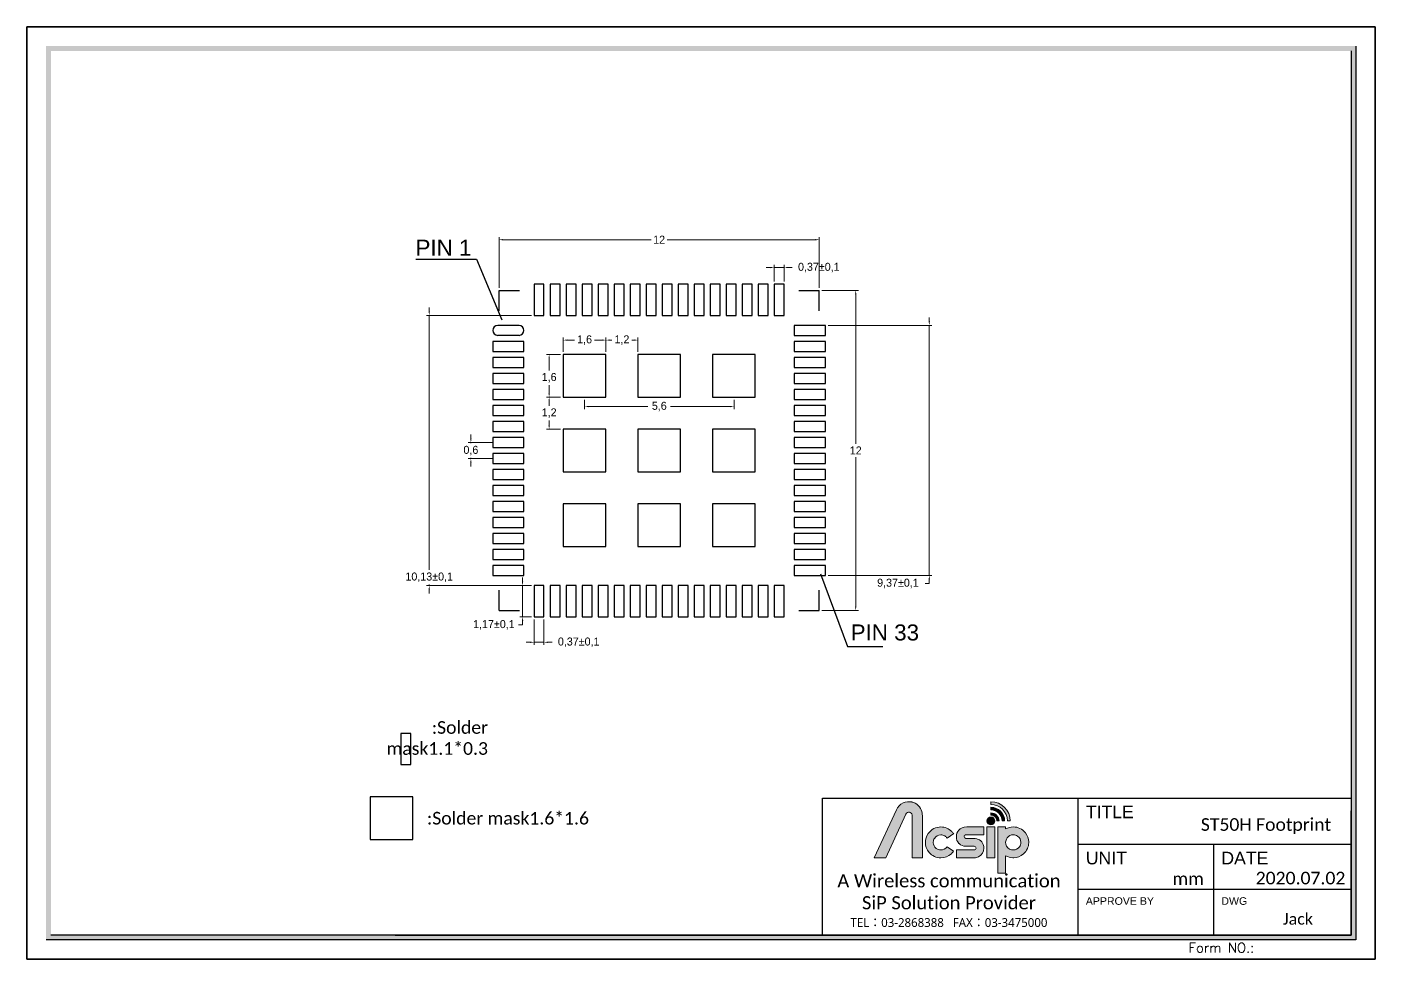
# Model space of a CAD drawing. Header units: millimetres. Extents: x 168 to 476, y 5 to 40.
# Drawn here: x 168.1 to 218.6, y 5 to 39.9 of the extents above; entities that cross this region are included whole.
import ezdxf

# ---------------------------------------------------------------- set-up
doc = ezdxf.new("R2010")
doc.units = ezdxf.units.MM
for name, color, linetype in [('ACSIP LOGO', 7, 'Continuous'), ('POD', 7, 'Continuous'), ('TOPLAYER', 1, 'Continuous'), ('TOPOVERLAY', 2, 'Continuous')]:
    doc.layers.add(name, color=color, linetype=linetype)
doc.styles.add('STYLE1', font='romans.shx', dxfattribs={"height": 1.248498})
doc.dimstyles.new('ISO-25', dxfattribs={"dimtxt": 0.3, "dimasz": 0.15, "dimexe": 0.1, "dimexo": 0.1, "dimgap": 0.1, "dimtad": 0, "dimtih": 1, "dimtoh": 1, "dimtxsty": 'Standard', "dimcen": 2.5, "dimclrd": 3, "dimclre": 3, "dimclrt": 3, "dimadec": 0, "dimazin": 0, "dimtol": 1, "dimtp": 0.1, "dimtm": 0.1, "dimtfac": 1, "dimtmove": 0, "dimatfit": 1, "dimfxl": 0, "dimtolj": 1, "dimlwd": 9, "dimlwe": 13, "dimarcsym": 0})

# ---------------------------------------------------------------- blocks, each defined once
blk = doc.blocks.new('block 346')
at = {"layer": 'ACSIP LOGO'}
h = blk.add_hatch(color=143, dxfattribs=at)
h.dxf.hatch_style = 2
edge = h.paths.add_edge_path()
edge.add_spline(control_points=[(62.96, -57.63), (62.96, -57.63), (62.96, -58.67), (62.96, -58.67), (66.44, -58.67), (69.27, -61.5), (69.28, -64.97), (69.28, -64.97), (70.32, -64.97), (70.32, -64.97), (70.31, -60.92), (67.01, -57.63), (62.96, -57.63)], knot_values=[0, 0, 0, 0, 1, 1, 1, 2, 2, 2, 3, 3, 3, 4, 4, 4, 4], degree=3, periodic=0)
h = blk.add_hatch(color=143, dxfattribs=at)
h.dxf.hatch_style = 2
edge = h.paths.add_edge_path()
edge.add_spline(control_points=[(62.96, -59.75), (62.96, -59.75), (62.96, -60.72), (62.96, -60.72), (65.31, -60.72), (67.22, -62.63), (67.23, -64.97), (67.23, -64.97), (68.2, -64.97), (68.2, -64.97), (68.19, -62.09), (65.84, -59.75), (62.96, -59.75)], knot_values=[0, 0, 0, 0, 1, 1, 1, 2, 2, 2, 3, 3, 3, 4, 4, 4, 4], degree=3, periodic=0)
h = blk.add_hatch(color=143, dxfattribs=at)
h.dxf.hatch_style = 2
edge = h.paths.add_edge_path()
edge.add_spline(control_points=[(62.96, -61.9), (62.96, -61.9), (62.96, -62.7), (62.96, -62.7), (64.22, -62.7), (65.24, -63.72), (65.24, -64.97), (65.24, -64.97), (66.05, -64.97), (66.05, -64.97), (66.04, -63.28), (64.66, -61.9), (62.96, -61.9)], knot_values=[0, 0, 0, 0, 1, 1, 1, 2, 2, 2, 3, 3, 3, 4, 4, 4, 4], degree=3, periodic=0)
at = {"layer": 'ACSIP LOGO', "lineweight": 0}
for points in [[(62.96, -57.63), (62.96, -57.63), (62.96, -58.67), (62.96, -58.67), (66.44, -58.67), (69.27, -61.5), (69.28, -64.97), (69.28, -64.97), (70.32, -64.97), (70.32, -64.97), (70.31, -60.92), (67.01, -57.63), (62.96, -57.63)], [(62.96, -59.75), (62.96, -59.75), (62.96, -60.72), (62.96, -60.72), (65.31, -60.72), (67.22, -62.63), (67.23, -64.97), (67.23, -64.97), (68.2, -64.97), (68.2, -64.97), (68.19, -62.09), (65.84, -59.75), (62.96, -59.75)], [(62.96, -61.9), (62.96, -61.9), (62.96, -62.7), (62.96, -62.7), (64.22, -62.7), (65.24, -63.72), (65.24, -64.97), (65.24, -64.97), (66.05, -64.97), (66.05, -64.97), (66.04, -63.28), (64.66, -61.9), (62.96, -61.9)]]:
    blk.add_open_spline(points, degree=3, knots=[0, 0, 0, 0, 1, 1, 1, 2, 2, 2, 3, 3, 3, 4, 4, 4, 4], dxfattribs=at)
blk = doc.blocks.new('block 345')
at = {"layer": 'ACSIP LOGO'}
h = blk.add_hatch(color=143, dxfattribs=at)
h.dxf.hatch_style = 2
edge = h.paths.add_edge_path()
edge.add_spline(control_points=[(36.75, -62.53), (36.72, -61.72), (36.49, -60.93), (36.07, -60.16), (35.54, -59.3), (34.86, -58.65), (34.08, -58.23), (33.66, -57.98), (33.24, -57.81), (32.84, -57.75), (32.82, -57.74), (32.81, -57.74), (32.79, -57.74), (32.77, -57.73), (32.74, -57.73), (32.72, -57.72), (31.62, -57.48), (30.53, -57.6), (29.42, -58.09), (28.22, -58.71), (27.38, -59.59), (26.92, -60.69), (26.92, -60.69), (18.39, -79.01), (18.39, -79.01), (18.39, -79.01), (22.77, -79.01), (22.77, -79.01), (22.77, -79.01), (30.52, -62.32), (30.52, -62.32), (30.76, -61.81), (31.31, -61.53), (31.89, -61.61), (32.15, -61.65), (32.83, -62.05), (32.83, -62.73), (32.85, -63.64), (32.83, -78.4), (32.83, -78.55), (32.83, -78.55), (32.83, -79.01), (32.83, -79.01), (32.83, -79.01), (36.81, -79.01), (36.81, -79.01), (36.81, -79.01), (36.81, -63.32), (36.81, -63.32), (36.81, -63.08), (36.79, -62.82), (36.75, -62.53)], knot_values=[0, 0, 0, 0, 1, 1, 1, 2, 2, 2, 3, 3, 3, 4, 4, 4, 5, 5, 5, 6, 6, 6, 7, 7, 7, 8, 8, 8, 9, 9, 9, 10, 10, 10, 11, 11, 11, 12, 12, 12, 13, 13, 13, 14, 14, 14, 15, 15, 15, 16, 16, 16, 17, 17, 17, 17], degree=3, periodic=0)
h = blk.add_hatch(color=156, dxfattribs=at)
h.dxf.hatch_style = 2
edge = h.paths.add_edge_path()
edge.add_spline(control_points=[(64.47, -64.97), (64.47, -65.81), (63.79, -66.49), (62.96, -66.49), (62.13, -66.49), (61.45, -65.81), (61.45, -64.97), (61.45, -64.14), (62.13, -63.46), (62.96, -63.46), (63.79, -63.46), (64.47, -64.14), (64.47, -64.97)], knot_values=[0, 0, 0, 0, 1, 1, 1, 2, 2, 2, 3, 3, 3, 4, 4, 4, 4], degree=3, periodic=0)
h = blk.add_hatch(color=143, dxfattribs=at)
h.dxf.hatch_style = 2
edge = h.paths.add_edge_path()
edge.add_spline(control_points=[(46.22, -74.79), (46.22, -74.8), (46.21, -74.81), (46.21, -74.82), (45.57, -75.65), (44.79, -76.05), (43.83, -76.05), (43.23, -76.05), (42.63, -75.85), (42.07, -75.46), (41.32, -74.78), (40.95, -74.08), (40.95, -73.31), (40.95, -73.31), (40.95, -72.97), (40.95, -72.97), (40.95, -72.55), (41.1, -72.1), (41.38, -71.6), (42.04, -70.69), (42.83, -70.25), (43.79, -70.25), (44.32, -70.25), (44.85, -70.39), (45.35, -70.66), (45.71, -70.92), (46, -71.2), (46.22, -71.5), (46.22, -71.5), (48.74, -69.8), (48.74, -69.8), (48.55, -69.52), (48.25, -69.25), (48, -68.99), (46.8, -67.84), (45.42, -67.26), (43.88, -67.26), (41.89, -67.26), (40.25, -68.11), (38.99, -69.8), (38.29, -70.84), (37.94, -71.98), (37.94, -73.16), (37.94, -74.52), (38.4, -75.79), (39.34, -76.96), (40.56, -78.33), (42.07, -79.03), (43.81, -79.03), (43.81, -79.03), (43.86, -79.03), (43.86, -79.03), (45.33, -79.03), (46.66, -78.51), (47.84, -77.47), (48.15, -77.16), (48.43, -76.84), (48.67, -76.5), (48.67, -76.5), (46.22, -74.79), (46.22, -74.79)], knot_values=[0, 0, 0, 0, 1, 1, 1, 2, 2, 2, 3, 3, 3, 4, 4, 4, 5, 5, 5, 6, 6, 6, 7, 7, 7, 8, 8, 8, 9, 9, 9, 10, 10, 10, 11, 11, 11, 12, 12, 12, 13, 13, 13, 14, 14, 14, 15, 15, 15, 16, 16, 16, 17, 17, 17, 18, 18, 18, 19, 19, 19, 20, 20, 20, 20], degree=3, periodic=0)
h = blk.add_hatch(color=156, dxfattribs=at)
h.dxf.hatch_style = 2
edge = h.paths.add_edge_path()
edge.add_spline(control_points=[(60.03, -73.95), (59.42, -72.43), (58.13, -71.66), (56.18, -71.66), (56.18, -71.66), (53.46, -71.66), (53.46, -71.66), (53.45, -71.66), (53.44, -71.66), (53.44, -71.66), (53.04, -71.66), (52.73, -71.35), (52.73, -70.96), (52.73, -70.56), (53.04, -70.25), (53.44, -70.25), (53.44, -70.25), (53.44, -70.25), (53.44, -70.25), (53.44, -70.25), (60.31, -70.25), (60.31, -70.25), (60.31, -70.25), (60.31, -67.26), (60.31, -67.26), (60.31, -67.26), (53.75, -67.26), (53.75, -67.26), (52.38, -67.26), (51.35, -67.65), (50.7, -68.42), (50.07, -69.2), (49.75, -70.06), (49.75, -70.97), (49.75, -71.99), (50.09, -72.86), (50.75, -73.55), (50.75, -73.55), (50.77, -73.58), (50.77, -73.58), (51.55, -74.28), (52.42, -74.64), (53.35, -74.64), (53.35, -74.64), (56.56, -74.64), (56.56, -74.64), (56.57, -74.63), (56.59, -74.63), (56.6, -74.63), (56.99, -74.63), (57.31, -74.95), (57.31, -75.34), (57.31, -75.73), (56.99, -76.05), (56.6, -76.05), (56.6, -76.05), (56.6, -76.05), (56.6, -76.05), (56.6, -76.05), (49.8, -76.05), (49.8, -76.05), (49.8, -76.05), (49.8, -79.03), (49.8, -79.03), (49.8, -79.03), (56.71, -79.03), (56.71, -79.03), (57.19, -79.03), (57.71, -78.91), (58.26, -78.65), (59.6, -77.98), (60.28, -76.88), (60.28, -75.37), (60.28, -74.91), (60.2, -74.44), (60.03, -73.95)], knot_values=[0, 0, 0, 0, 1, 1, 1, 2, 2, 2, 3, 3, 3, 4, 4, 4, 5, 5, 5, 6, 6, 6, 7, 7, 7, 8, 8, 8, 9, 9, 9, 10, 10, 10, 11, 11, 11, 12, 12, 12, 13, 13, 13, 14, 14, 14, 15, 15, 15, 16, 16, 16, 17, 17, 17, 18, 18, 18, 19, 19, 19, 20, 20, 20, 21, 21, 21, 22, 22, 22, 23, 23, 23, 24, 24, 24, 25, 25, 25, 25], degree=3, periodic=0)
h = blk.add_hatch(color=156, dxfattribs=at)
h.dxf.hatch_style = 2
h.paths.add_polyline_path([(61.45, -67.24), (61.45, -79), (64.47, -79), (64.47, -67.24)])
h = blk.add_hatch(color=156, dxfattribs=at)
h.dxf.hatch_style = 2
edge = h.paths.add_edge_path()
edge.add_spline(control_points=[(76.12, -69.5), (74.87, -68.01), (73.3, -67.25), (71.48, -67.25), (70.47, -67.25), (69.5, -67.51), (68.58, -68.03), (68.58, -68.03), (68.58, -67.25), (68.58, -67.25), (68.58, -67.25), (65.6, -67.25), (65.6, -67.25), (65.6, -67.25), (65.6, -84.91), (65.6, -84.91), (65.6, -84.91), (68.58, -84.91), (68.58, -84.91), (68.58, -84.91), (68.58, -78.26), (68.58, -78.26), (69.47, -78.76), (70.37, -79.02), (71.28, -79.02), (71.28, -79.02), (71.71, -79.02), (71.71, -79.02), (72.98, -79.02), (74.22, -78.53), (75.4, -77.56), (75.4, -77.56), (75.42, -77.54), (75.42, -77.54), (76.71, -76.29), (77.37, -74.87), (77.37, -73.31), (77.37, -73.31), (77.37, -72.97), (77.37, -72.97), (77.37, -71.79), (76.95, -70.62), (76.12, -69.5)], knot_values=[0, 0, 0, 0, 1, 1, 1, 2, 2, 2, 3, 3, 3, 4, 4, 4, 5, 5, 5, 6, 6, 6, 7, 7, 7, 8, 8, 8, 9, 9, 9, 10, 10, 10, 11, 11, 11, 12, 12, 12, 13, 13, 13, 14, 14, 14, 14], degree=3, periodic=0)
edge = h.paths.add_edge_path()
edge.add_spline(control_points=[(74.38, -73.1), (74.38, -73.1), (74.38, -73.19), (74.38, -73.19), (74.38, -73.76), (74.19, -74.33), (73.82, -74.89), (73.14, -75.66), (72.43, -76.03), (71.64, -76.03), (71.64, -76.03), (71.35, -76.03), (71.35, -76.03), (70.99, -76.03), (70.57, -75.92), (70.1, -75.7), (69.08, -75.05), (68.58, -74.2), (68.58, -73.12), (68.58, -72.56), (68.77, -72), (69.14, -71.46), (69.79, -70.63), (70.56, -70.23), (71.49, -70.23), (72.05, -70.23), (72.6, -70.41), (73.14, -70.76), (73.98, -71.4), (74.38, -72.17), (74.38, -73.1)], knot_values=[0, 0, 0, 0, 1, 1, 1, 2, 2, 2, 3, 3, 3, 4, 4, 4, 5, 5, 5, 6, 6, 6, 7, 7, 7, 8, 8, 8, 9, 9, 9, 10, 10, 10, 10], degree=3, periodic=0)
at = {"layer": 'ACSIP LOGO', "color": 156, "lineweight": 0}
blk.add_lwpolyline([(61.45, -67.24), (61.45, -79), (64.47, -79), (64.47, -67.24), (61.45, -67.24)], dxfattribs=at)
at = {"layer": 'ACSIP LOGO', "color": 143, "lineweight": 0}
for points, knots in [([(36.75, -62.53), (36.72, -61.72), (36.49, -60.93), (36.07, -60.16), (35.54, -59.3), (34.86, -58.65), (34.08, -58.23), (33.66, -57.98), (33.24, -57.81), (32.84, -57.75), (32.82, -57.74), (32.81, -57.74), (32.79, -57.74), (32.77, -57.73), (32.74, -57.73), (32.72, -57.72), (31.62, -57.48), (30.53, -57.6), (29.42, -58.09), (28.22, -58.71), (27.38, -59.59), (26.92, -60.69), (26.92, -60.69), (18.39, -79.01), (18.39, -79.01), (18.39, -79.01), (22.77, -79.01), (22.77, -79.01), (22.77, -79.01), (30.52, -62.32), (30.52, -62.32), (30.76, -61.81), (31.31, -61.53), (31.89, -61.61), (32.15, -61.65), (32.83, -62.05), (32.83, -62.73), (32.85, -63.64), (32.83, -78.4), (32.83, -78.55), (32.83, -78.55), (32.83, -79.01), (32.83, -79.01), (32.83, -79.01), (36.81, -79.01), (36.81, -79.01), (36.81, -79.01), (36.81, -63.32), (36.81, -63.32), (36.81, -63.08), (36.79, -62.82), (36.75, -62.53)], [0, 0, 0, 0, 1, 1, 1, 2, 2, 2, 3, 3, 3, 4, 4, 4, 5, 5, 5, 6, 6, 6, 7, 7, 7, 8, 8, 8, 9, 9, 9, 10, 10, 10, 11, 11, 11, 12, 12, 12, 13, 13, 13, 14, 14, 14, 15, 15, 15, 16, 16, 16, 17, 17, 17, 17]), ([(46.22, -74.79), (46.22, -74.8), (46.21, -74.81), (46.21, -74.82), (45.57, -75.65), (44.79, -76.05), (43.83, -76.05), (43.23, -76.05), (42.63, -75.85), (42.07, -75.46), (41.32, -74.78), (40.95, -74.08), (40.95, -73.31), (40.95, -73.31), (40.95, -72.97), (40.95, -72.97), (40.95, -72.55), (41.1, -72.1), (41.38, -71.6), (42.04, -70.69), (42.83, -70.25), (43.79, -70.25), (44.32, -70.25), (44.85, -70.39), (45.35, -70.66), (45.71, -70.92), (46, -71.2), (46.22, -71.5), (46.22, -71.5), (48.74, -69.8), (48.74, -69.8), (48.55, -69.52), (48.25, -69.25), (48, -68.99), (46.8, -67.84), (45.42, -67.26), (43.88, -67.26), (41.89, -67.26), (40.25, -68.11), (38.99, -69.8), (38.29, -70.84), (37.94, -71.98), (37.94, -73.16), (37.94, -74.52), (38.4, -75.79), (39.34, -76.96), (40.56, -78.33), (42.07, -79.03), (43.81, -79.03), (43.81, -79.03), (43.86, -79.03), (43.86, -79.03), (45.33, -79.03), (46.66, -78.51), (47.84, -77.47), (48.15, -77.16), (48.43, -76.84), (48.67, -76.5), (48.67, -76.5), (46.22, -74.79), (46.22, -74.79)], [0, 0, 0, 0, 1, 1, 1, 2, 2, 2, 3, 3, 3, 4, 4, 4, 5, 5, 5, 6, 6, 6, 7, 7, 7, 8, 8, 8, 9, 9, 9, 10, 10, 10, 11, 11, 11, 12, 12, 12, 13, 13, 13, 14, 14, 14, 15, 15, 15, 16, 16, 16, 17, 17, 17, 18, 18, 18, 19, 19, 19, 20, 20, 20, 20])]:
    blk.add_open_spline(points, degree=3, knots=knots, dxfattribs=at)
at = {"layer": 'ACSIP LOGO', "color": 156, "lineweight": 0}
for points, knots in [([(64.47, -64.97), (64.47, -65.81), (63.79, -66.49), (62.96, -66.49), (62.13, -66.49), (61.45, -65.81), (61.45, -64.97), (61.45, -64.14), (62.13, -63.46), (62.96, -63.46), (63.79, -63.46), (64.47, -64.14), (64.47, -64.97)], [0, 0, 0, 0, 1, 1, 1, 2, 2, 2, 3, 3, 3, 4, 4, 4, 4]), ([(60.03, -73.95), (59.42, -72.43), (58.13, -71.66), (56.18, -71.66), (56.18, -71.66), (53.46, -71.66), (53.46, -71.66), (53.45, -71.66), (53.44, -71.66), (53.44, -71.66), (53.04, -71.66), (52.73, -71.35), (52.73, -70.96), (52.73, -70.56), (53.04, -70.25), (53.44, -70.25), (53.44, -70.25), (53.44, -70.25), (53.44, -70.25), (53.44, -70.25), (60.31, -70.25), (60.31, -70.25), (60.31, -70.25), (60.31, -67.26), (60.31, -67.26), (60.31, -67.26), (53.75, -67.26), (53.75, -67.26), (52.38, -67.26), (51.35, -67.65), (50.7, -68.42), (50.07, -69.2), (49.75, -70.06), (49.75, -70.97), (49.75, -71.99), (50.09, -72.86), (50.75, -73.55), (50.75, -73.55), (50.77, -73.58), (50.77, -73.58), (51.55, -74.28), (52.42, -74.64), (53.35, -74.64), (53.35, -74.64), (56.56, -74.64), (56.56, -74.64), (56.57, -74.63), (56.59, -74.63), (56.6, -74.63), (56.99, -74.63), (57.31, -74.95), (57.31, -75.34), (57.31, -75.73), (56.99, -76.05), (56.6, -76.05), (56.6, -76.05), (56.6, -76.05), (56.6, -76.05), (56.6, -76.05), (49.8, -76.05), (49.8, -76.05), (49.8, -76.05), (49.8, -79.03), (49.8, -79.03), (49.8, -79.03), (56.71, -79.03), (56.71, -79.03), (57.19, -79.03), (57.71, -78.91), (58.26, -78.65), (59.6, -77.98), (60.28, -76.88), (60.28, -75.37), (60.28, -74.91), (60.2, -74.44), (60.03, -73.95)], [0, 0, 0, 0, 1, 1, 1, 2, 2, 2, 3, 3, 3, 4, 4, 4, 5, 5, 5, 6, 6, 6, 7, 7, 7, 8, 8, 8, 9, 9, 9, 10, 10, 10, 11, 11, 11, 12, 12, 12, 13, 13, 13, 14, 14, 14, 15, 15, 15, 16, 16, 16, 17, 17, 17, 18, 18, 18, 19, 19, 19, 20, 20, 20, 21, 21, 21, 22, 22, 22, 23, 23, 23, 24, 24, 24, 25, 25, 25, 25]), ([(76.12, -69.5), (74.87, -68.01), (73.3, -67.25), (71.48, -67.25), (70.47, -67.25), (69.5, -67.51), (68.58, -68.03), (68.58, -68.03), (68.58, -67.25), (68.58, -67.25), (68.58, -67.25), (65.6, -67.25), (65.6, -67.25), (65.6, -67.25), (65.6, -84.91), (65.6, -84.91), (65.6, -84.91), (68.58, -84.91), (68.58, -84.91), (68.58, -84.91), (68.58, -78.26), (68.58, -78.26), (69.47, -78.76), (70.37, -79.02), (71.28, -79.02), (71.28, -79.02), (71.71, -79.02), (71.71, -79.02), (72.98, -79.02), (74.22, -78.53), (75.4, -77.56), (75.4, -77.56), (75.42, -77.54), (75.42, -77.54), (76.71, -76.29), (77.37, -74.87), (77.37, -73.31), (77.37, -73.31), (77.37, -72.97), (77.37, -72.97), (77.37, -71.79), (76.95, -70.62), (76.12, -69.5)], [0, 0, 0, 0, 1, 1, 1, 2, 2, 2, 3, 3, 3, 4, 4, 4, 5, 5, 5, 6, 6, 6, 7, 7, 7, 8, 8, 8, 9, 9, 9, 10, 10, 10, 11, 11, 11, 12, 12, 12, 13, 13, 13, 14, 14, 14, 14]), ([(74.38, -73.1), (74.38, -73.1), (74.38, -73.19), (74.38, -73.19), (74.38, -73.76), (74.19, -74.33), (73.82, -74.89), (73.14, -75.66), (72.43, -76.03), (71.64, -76.03), (71.64, -76.03), (71.35, -76.03), (71.35, -76.03), (70.99, -76.03), (70.57, -75.92), (70.1, -75.7), (69.08, -75.05), (68.58, -74.2), (68.58, -73.12), (68.58, -72.56), (68.77, -72), (69.14, -71.46), (69.79, -70.63), (70.56, -70.23), (71.49, -70.23), (72.05, -70.23), (72.6, -70.41), (73.14, -70.76), (73.98, -71.4), (74.38, -72.17), (74.38, -73.1)], [0, 0, 0, 0, 1, 1, 1, 2, 2, 2, 3, 3, 3, 4, 4, 4, 5, 5, 5, 6, 6, 6, 7, 7, 7, 8, 8, 8, 9, 9, 9, 10, 10, 10, 10])]:
    blk.add_open_spline(points, degree=3, knots=knots, dxfattribs=at)
at = {"layer": 'ACSIP LOGO', "color": 143}
blk.add_blockref('block 346', (0, 0), dxfattribs=at)
blk = doc.blocks.new('*D6')
at = {"layer": 'POD', "color": 3, "lineweight": 13, "ltscale": 0.05}
for p, q in [((189.755, 27.717), (189.755, 28.253)), ((190.955, 27.717), (190.955, 28.253))]:
    blk.add_line(p, q, dxfattribs=at)
at = {"layer": 'POD', "color": 3, "lineweight": 9, "ltscale": 0.05}
for p, q in [((189.905, 28.153), (189.98, 28.153)), ((190.805, 28.153), (190.73, 28.153))]:
    blk.add_line(p, q, dxfattribs=at)
at = {"layer": 'POD', "color": 3, "ltscale": 0.05}
for points in [[(189.905, 28.178), (189.905, 28.128), (189.755, 28.153)], [(190.805, 28.178), (190.805, 28.128), (190.955, 28.153)]]:
    blk.add_solid(points, dxfattribs=at)
at = {"layer": 'POD', "color": 3, "ltscale": 0.05, "insert": (190.355, 28.153), "char_height": 0.3, "attachment_point": 5}
blk.add_mtext('\\A1;1,2', dxfattribs=at)
blk = doc.blocks.new('*D7')
at = {"layer": 'POD', "color": 3, "lineweight": 13}
for p, q in [((188.155, 27.717), (188.155, 28.253)), ((189.755, 27.717), (189.755, 28.253))]:
    blk.add_line(p, q, dxfattribs=at)
at = {"layer": 'POD', "color": 3, "lineweight": 9}
for p, q in [((188.305, 28.153), (188.58, 28.153)), ((189.605, 28.153), (189.33, 28.153))]:
    blk.add_line(p, q, dxfattribs=at)
at = {"layer": 'POD', "color": 3}
for points in [[(188.305, 28.178), (188.305, 28.128), (188.155, 28.153)], [(189.605, 28.178), (189.605, 28.128), (189.755, 28.153)]]:
    blk.add_solid(points, dxfattribs=at)
at = {"layer": 'POD', "color": 3, "insert": (188.955, 28.153), "char_height": 0.3, "attachment_point": 5}
blk.add_mtext('\\A1;1,6', dxfattribs=at)
blk = doc.blocks.new('*D8')
at = {"layer": 'POD', "color": 3, "lineweight": 13}
for p, q in [((188.055, 27.617), (187.527, 27.617)), ((188.055, 26.017), (187.527, 26.017))]:
    blk.add_line(p, q, dxfattribs=at)
at = {"layer": 'POD', "color": 3, "lineweight": 9}
for p, q in [((187.627, 27.467), (187.627, 27.017)), ((187.627, 26.167), (187.627, 26.467))]:
    blk.add_line(p, q, dxfattribs=at)
at = {"layer": 'POD', "color": 3}
for points in [[(187.602, 27.467), (187.652, 27.467), (187.627, 27.617)], [(187.602, 26.167), (187.652, 26.167), (187.627, 26.017)]]:
    blk.add_solid(points, dxfattribs=at)
at = {"layer": 'POD', "color": 3, "insert": (187.627, 26.742), "char_height": 0.3, "attachment_point": 5}
blk.add_mtext('\\A1;1,6', dxfattribs=at)
blk = doc.blocks.new('*D9')
at = {"layer": 'POD', "color": 3, "lineweight": 13, "ltscale": 0.05}
for p, q in [((188.055, 26.017), (187.527, 26.017)), ((188.055, 24.817), (187.527, 24.817))]:
    blk.add_line(p, q, dxfattribs=at)
at = {"layer": 'POD', "color": 3, "lineweight": 9, "ltscale": 0.05}
for p, q in [((187.627, 25.867), (187.627, 25.692)), ((187.627, 24.967), (187.627, 25.142))]:
    blk.add_line(p, q, dxfattribs=at)
at = {"layer": 'POD', "color": 3, "ltscale": 0.05}
for points in [[(187.602, 25.867), (187.652, 25.867), (187.627, 26.017)], [(187.602, 24.967), (187.652, 24.967), (187.627, 24.817)]]:
    blk.add_solid(points, dxfattribs=at)
at = {"layer": 'POD', "color": 3, "ltscale": 0.05, "insert": (187.627, 25.417), "char_height": 0.3, "attachment_point": 5}
blk.add_mtext('\\A1;1,2', dxfattribs=at)
blk = doc.blocks.new('*D10')
at = {"layer": 'POD', "color": 3, "lineweight": 13, "ltscale": 0.05}
for p, q in [((188.955, 25.917), (188.955, 25.563)), ((194.555, 25.917), (194.555, 25.563))]:
    blk.add_line(p, q, dxfattribs=at)
at = {"layer": 'POD', "color": 3, "lineweight": 9, "ltscale": 0.05}
for p, q in [((189.105, 25.663), (191.33, 25.663)), ((194.405, 25.663), (192.18, 25.663))]:
    blk.add_line(p, q, dxfattribs=at)
at = {"layer": 'POD', "color": 3, "ltscale": 0.05}
for points in [[(189.105, 25.688), (189.105, 25.638), (188.955, 25.663)], [(194.405, 25.688), (194.405, 25.638), (194.555, 25.663)]]:
    blk.add_solid(points, dxfattribs=at)
at = {"layer": 'POD', "color": 3, "ltscale": 0.05, "insert": (191.755, 25.663), "char_height": 0.3, "attachment_point": 5}
blk.add_mtext('\\A1;5,6', dxfattribs=at)
blk = doc.blocks.new('*D11')
at = {"layer": 'POD', "color": 3, "lineweight": 13}
for p, q in [((185.749, 30.117), (185.749, 32.016)), ((197.749, 30.117), (197.749, 32.016))]:
    blk.add_line(p, q, dxfattribs=at)
at = {"layer": 'POD', "color": 3, "lineweight": 9}
for p, q in [((185.899, 31.916), (191.449, 31.916)), ((197.599, 31.916), (192.049, 31.916))]:
    blk.add_line(p, q, dxfattribs=at)
at = {"layer": 'POD', "color": 3}
for points in [[(185.899, 31.941), (185.899, 31.891), (185.749, 31.916)], [(197.599, 31.941), (197.599, 31.891), (197.749, 31.916)]]:
    blk.add_solid(points, dxfattribs=at)
at = {"layer": 'POD', "color": 3, "insert": (191.749, 31.916), "char_height": 0.3, "attachment_point": 5}
blk.add_mtext('\\A1;12', dxfattribs=at)
blk = doc.blocks.new('*D12')
at = {"layer": 'POD', "color": 3, "lineweight": 13}
for p, q in [((197.849, 30.017), (199.216, 30.017)), ((197.849, 18.017), (199.216, 18.017))]:
    blk.add_line(p, q, dxfattribs=at)
at = {"layer": 'POD', "color": 3, "lineweight": 9}
for p, q in [((199.116, 29.867), (199.116, 24.267)), ((199.116, 18.167), (199.116, 23.767))]:
    blk.add_line(p, q, dxfattribs=at)
at = {"layer": 'POD', "color": 3}
for points in [[(199.091, 29.867), (199.141, 29.867), (199.116, 30.017)], [(199.091, 18.167), (199.141, 18.167), (199.116, 18.017)]]:
    blk.add_solid(points, dxfattribs=at)
at = {"layer": 'POD', "color": 3, "insert": (199.116, 24.017), "char_height": 0.3, "attachment_point": 5}
blk.add_mtext('\\A1;12', dxfattribs=at)
blk = doc.blocks.new('*D13')
at = {"layer": 'POD', "color": 3, "lineweight": 13}
for p, q in [((185.514, 24.312), (184.594, 24.312)), ((185.514, 23.712), (184.594, 23.712))]:
    blk.add_line(p, q, dxfattribs=at)
at = {"layer": 'POD', "color": 3, "lineweight": 9}
for p, q in [((184.694, 24.462), (184.694, 24.612)), ((184.694, 24.312), (184.694, 24.287)), ((184.694, 23.712), (184.694, 23.737)), ((184.694, 23.562), (184.694, 23.412))]:
    blk.add_line(p, q, dxfattribs=at)
at = {"layer": 'POD', "color": 3}
for points in [[(184.669, 24.462), (184.719, 24.462), (184.694, 24.312)], [(184.669, 23.562), (184.719, 23.562), (184.694, 23.712)]]:
    blk.add_solid(points, dxfattribs=at)
at = {"layer": 'POD', "color": 3, "insert": (184.694, 24.012), "char_height": 0.3, "attachment_point": 5}
blk.add_mtext('\\A1;0,6', dxfattribs=at)
blk = doc.blocks.new('*D15')
at = {"color": 3, "lineweight": 9, "ltscale": 0.05}
for p, q in [((201.873, 28.852), (201.873, 29.002)), ((201.873, 28.702), (201.873, 19.332)), ((201.873, 19.032), (201.723, 19.032)), ((201.873, 19.182), (201.873, 19.032))]:
    blk.add_line(p, q, dxfattribs=at)
at = {"color": 3, "lineweight": 13, "ltscale": 0.05}
for p, q in [((198.083, 28.702), (201.973, 28.702)), ((198.083, 19.332), (201.973, 19.332))]:
    blk.add_line(p, q, dxfattribs=at)
at = {"color": 3, "ltscale": 0.05}
for points in [[(201.848, 28.852), (201.898, 28.852), (201.873, 28.702)], [(201.848, 19.182), (201.898, 19.182), (201.873, 19.332)]]:
    blk.add_solid(points, dxfattribs=at)
at = {"color": 3, "ltscale": 0.05, "insert": (200.698, 19.032), "char_height": 0.3, "attachment_point": 5}
blk.add_mtext('\\A1;9,37±0,1', dxfattribs=at)
blk = doc.blocks.new('*D16')
at = {"color": 3, "lineweight": 9, "ltscale": 0.05}
for p, q in [((183.132, 29.231), (183.132, 29.381)), ((183.132, 29.081), (183.132, 19.54)), ((183.132, 18.951), (183.132, 18.99)), ((183.132, 18.801), (183.132, 18.651))]:
    blk.add_line(p, q, dxfattribs=at)
at = {"color": 3, "lineweight": 13, "ltscale": 0.05}
for p, q in [((186.964, 29.081), (183.032, 29.081)), ((186.964, 18.951), (183.032, 18.951))]:
    blk.add_line(p, q, dxfattribs=at)
at = {"color": 3, "ltscale": 0.05}
for points in [[(183.107, 29.231), (183.157, 29.231), (183.132, 29.081)], [(183.107, 18.801), (183.157, 18.801), (183.132, 18.951)]]:
    blk.add_solid(points, dxfattribs=at)
at = {"color": 3, "ltscale": 0.05, "insert": (183.132, 19.265), "char_height": 0.3, "attachment_point": 5}
blk.add_mtext('\\A1;10,13±0,1', dxfattribs=at)
blk = doc.blocks.new('*D17')
at = {"color": 3, "lineweight": 9, "ltscale": 0.05}
for p, q in [((195.914, 30.873), (195.764, 30.873)), ((196.064, 30.873), (196.434, 30.873)), ((196.584, 30.873), (196.734, 30.873))]:
    blk.add_line(p, q, dxfattribs=at)
at = {"color": 3, "lineweight": 13, "ltscale": 0.05}
for p, q in [((196.064, 30.351), (196.064, 30.973)), ((196.434, 30.351), (196.434, 30.973))]:
    blk.add_line(p, q, dxfattribs=at)
at = {"color": 3, "ltscale": 0.05}
for points in [[(195.914, 30.898), (195.914, 30.848), (196.064, 30.873)], [(196.584, 30.898), (196.584, 30.848), (196.434, 30.873)]]:
    blk.add_solid(points, dxfattribs=at)
at = {"color": 3, "ltscale": 0.05, "insert": (197.734, 30.873), "char_height": 0.3, "attachment_point": 5}
blk.add_mtext('\\A1;0,37±0,1', dxfattribs=at)
blk = doc.blocks.new('*D18')
at = {"color": 3, "lineweight": 13, "ltscale": 0.05}
for p, q in [((187.064, 17.681), (187.064, 16.728)), ((187.434, 17.681), (187.434, 16.728))]:
    blk.add_line(p, q, dxfattribs=at)
at = {"color": 3, "lineweight": 9, "ltscale": 0.05}
for p, q in [((186.914, 16.828), (186.764, 16.828)), ((187.064, 16.828), (187.434, 16.828)), ((187.584, 16.828), (187.734, 16.828))]:
    blk.add_line(p, q, dxfattribs=at)
at = {"color": 3, "ltscale": 0.05}
for points in [[(186.914, 16.853), (186.914, 16.803), (187.064, 16.828)], [(187.584, 16.853), (187.584, 16.803), (187.434, 16.828)]]:
    blk.add_solid(points, dxfattribs=at)
at = {"color": 3, "ltscale": 0.05, "insert": (188.734, 16.828), "char_height": 0.3, "attachment_point": 5}
blk.add_mtext('\\A1;0,37±0,1', dxfattribs=at)
blk = doc.blocks.new('*D14')
at = {"color": 3, "lineweight": 9, "ltscale": 0.05}
for p, q in [((186.631, 19.101), (186.631, 19.251)), ((186.631, 18.951), (186.631, 17.781)), ((186.631, 17.481), (186.481, 17.481)), ((186.631, 17.631), (186.631, 17.481))]:
    blk.add_line(p, q, dxfattribs=at)
at = {"color": 3, "lineweight": 13, "ltscale": 0.05}
for p, q in [((186.964, 18.951), (186.531, 18.951)), ((186.964, 17.781), (186.531, 17.781))]:
    blk.add_line(p, q, dxfattribs=at)
at = {"color": 3, "ltscale": 0.05}
for points in [[(186.606, 19.101), (186.656, 19.101), (186.631, 18.951)], [(186.606, 17.631), (186.656, 17.631), (186.631, 17.781)]]:
    blk.add_solid(points, dxfattribs=at)
at = {"color": 3, "ltscale": 0.05, "insert": (185.556, 17.481), "char_height": 0.3, "attachment_point": 5}
blk.add_mtext('\\A1;1,17±0,1', dxfattribs=at)

msp = doc.modelspace()

# ---------------------------------------------------------------- hatches: boundary and pattern name
h = msp.add_hatch(color=0)
h.paths.add_polyline_path([(168.953, 5.851), (168.953, 38.994), (217.683, 38.994), (217.683, 5.851)], flags=16)
h.paths.add_polyline_path([(168.774, 5.672), (168.774, 39.173), (217.862, 39.173), (217.862, 5.672)])

# ---------------------------------------------------------------- linework, layer by layer
at = {"color": 0}
for p, q in [((217.683, 38.994), (217.683, 5.851)), ((217.862, 39.173), (217.862, 5.672)), ((217.683, 10.867), (217.683, 5.851)), ((217.683, 10.688), (217.683, 5.851)), ((217.862, 5.672), (168.774, 5.672)), ((217.683, 5.851), (168.953, 5.851)), ((181.852, 5.851), (217.683, 5.851))]:
    msp.add_line(p, q, dxfattribs=at)
for p, q in [((197.876, 5.845), (197.876, 10.991)), ((197.876, 10.991), (217.683, 10.991)), ((207.455, 5.851), (207.455, 10.991)), ((207.455, 9.261), (217.683, 9.261)), ((212.535, 5.851), (212.535, 9.261)), ((217.683, 7.556), (207.455, 7.556))]:
    msp.add_line(p, q)
at = {"linetype": 'Continuous'}
for p, q in [((217.683, 5.851), (217.683, 10.509)), ((202.186, 5.851), (217.683, 5.851))]:
    msp.add_line(p, q, dxfattribs=at)
at = {"color": 0}
for points in [[(168.057, 4.955), (218.578, 4.955), (218.578, 39.89), (168.057, 39.89)], [(168.057, 39.89), (218.578, 39.89), (218.578, 4.955), (168.057, 4.955)]]:
    msp.add_lwpolyline(points, close=True, dxfattribs=at)
at = {"layer": 'POD', "color": 1}
for p, q in [((182.628, 31.186), (184.908, 31.186)), ((184.907, 31.185), (185.851, 28.91)), ((197.802, 19.395), (198.804, 16.665)), ((198.804, 16.665), (200.133, 16.665))]:
    msp.add_line(p, q, dxfattribs=at)
at = {"layer": 'TOPLAYER'}
for p, q in [((187.434, 30.251), (187.064, 30.251)), ((187.064, 30.251), (187.064, 29.081)), ((187.434, 29.081), (187.434, 30.251)), ((188.034, 30.251), (187.664, 30.251)), ((187.664, 30.251), (187.664, 29.081)), ((188.034, 29.081), (188.034, 30.251)), ((188.634, 30.251), (188.264, 30.251)), ((188.264, 30.251), (188.264, 29.081)), ((188.634, 29.081), (188.634, 30.251)), ((189.234, 30.251), (188.864, 30.251)), ((188.864, 30.251), (188.864, 29.081)), ((189.234, 29.081), (189.234, 30.251)), ((189.834, 30.251), (189.464, 30.251)), ((189.464, 30.251), (189.464, 29.081)), ((189.834, 29.081), (189.834, 30.251)), ((190.434, 30.251), (190.064, 30.251)), ((190.064, 30.251), (190.064, 29.081)), ((190.434, 29.081), (190.434, 30.251)), ((191.034, 30.251), (190.664, 30.251)), ((190.664, 30.251), (190.664, 29.081)), ((191.034, 29.081), (191.034, 30.251)), ((191.634, 30.251), (191.264, 30.251)), ((191.264, 30.251), (191.264, 29.081)), ((191.634, 29.081), (191.634, 30.251)), ((192.234, 30.251), (191.864, 30.251)), ((191.864, 30.251), (191.864, 29.081)), ((192.234, 29.081), (192.234, 30.251)), ((192.834, 30.251), (192.464, 30.251)), ((192.464, 30.251), (192.464, 29.081)), ((192.834, 29.081), (192.834, 30.251)), ((193.434, 30.251), (193.064, 30.251)), ((193.064, 30.251), (193.064, 29.081)), ((193.434, 29.081), (193.434, 30.251)), ((194.034, 30.251), (193.664, 30.251)), ((193.664, 30.251), (193.664, 29.081)), ((194.034, 29.081), (194.034, 30.251)), ((194.634, 30.251), (194.264, 30.251)), ((194.264, 30.251), (194.264, 29.081)), ((194.634, 29.081), (194.634, 30.251)), ((195.234, 30.251), (194.864, 30.251)), ((194.864, 30.251), (194.864, 29.081)), ((195.234, 29.081), (195.234, 30.251)), ((195.834, 30.251), (195.464, 30.251)), ((195.464, 30.251), (195.464, 29.081)), ((195.834, 29.081), (195.834, 30.251)), ((196.434, 30.251), (196.064, 30.251)), ((196.064, 30.251), (196.064, 29.081)), ((196.434, 29.081), (196.434, 30.251)), ((187.064, 29.081), (187.434, 29.081)), ((187.664, 29.081), (188.034, 29.081)), ((188.264, 29.081), (188.634, 29.081)), ((188.864, 29.081), (189.234, 29.081)), ((189.464, 29.081), (189.834, 29.081)), ((190.064, 29.081), (190.434, 29.081)), ((190.664, 29.081), (191.034, 29.081)), ((191.264, 29.081), (191.634, 29.081)), ((191.864, 29.081), (192.234, 29.081)), ((192.464, 29.081), (192.834, 29.081)), ((193.064, 29.081), (193.434, 29.081)), ((193.664, 29.081), (194.034, 29.081)), ((194.264, 29.081), (194.634, 29.081)), ((194.864, 29.081), (195.234, 29.081)), ((195.464, 29.081), (195.834, 29.081)), ((196.064, 29.081), (196.434, 29.081)), ((186.498, 28.702), (185.698, 28.702)), ((186.498, 28.332), (185.698, 28.332)), ((197.983, 28.702), (196.813, 28.702)), ((196.813, 28.702), (196.813, 28.332)), ((196.813, 28.332), (197.983, 28.332)), ((197.983, 28.332), (197.983, 28.702)), ((186.683, 28.102), (185.513, 28.102)), ((185.513, 28.102), (185.513, 27.732)), ((186.683, 27.732), (186.683, 28.102)), ((197.983, 28.102), (196.813, 28.102)), ((196.813, 28.102), (196.813, 27.732)), ((197.983, 27.732), (197.983, 28.102)), ((185.513, 27.732), (186.683, 27.732)), ((186.683, 27.502), (185.513, 27.502)), ((185.513, 27.502), (185.513, 27.132)), ((186.683, 27.132), (186.683, 27.502)), ((189.749, 27.617), (188.149, 27.617)), ((188.149, 27.617), (188.149, 26.017)), ((189.749, 26.017), (189.749, 27.617)), ((192.549, 27.617), (190.949, 27.617)), ((190.949, 27.617), (190.949, 26.017)), ((192.549, 26.017), (192.549, 27.617)), ((195.349, 27.617), (193.749, 27.617)), ((193.749, 27.617), (193.749, 26.017)), ((195.349, 26.017), (195.349, 27.617)), ((196.813, 27.732), (197.983, 27.732)), ((197.983, 27.502), (196.813, 27.502)), ((196.813, 27.502), (196.813, 27.132)), ((197.983, 27.132), (197.983, 27.502)), ((185.513, 27.132), (186.683, 27.132)), ((186.683, 26.902), (185.513, 26.902)), ((185.513, 26.902), (185.513, 26.532)), ((186.683, 26.532), (186.683, 26.902)), ((196.813, 27.132), (197.983, 27.132)), ((197.983, 26.902), (196.813, 26.902)), ((196.813, 26.902), (196.813, 26.532)), ((197.983, 26.532), (197.983, 26.902)), ((185.513, 26.532), (186.683, 26.532)), ((186.683, 26.302), (185.513, 26.302)), ((185.513, 26.302), (185.513, 25.932)), ((186.683, 25.932), (186.683, 26.302)), ((196.813, 26.532), (197.983, 26.532)), ((197.983, 26.302), (196.813, 26.302)), ((196.813, 26.302), (196.813, 25.932)), ((197.983, 25.932), (197.983, 26.302)), ((185.513, 25.932), (186.683, 25.932)), ((188.149, 26.017), (189.749, 26.017)), ((190.949, 26.017), (192.549, 26.017)), ((193.749, 26.017), (195.349, 26.017)), ((196.813, 25.932), (197.983, 25.932)), ((186.683, 25.702), (185.513, 25.702)), ((185.513, 25.702), (185.513, 25.332)), ((185.513, 25.332), (186.683, 25.332)), ((186.683, 25.332), (186.683, 25.702)), ((197.983, 25.702), (196.813, 25.702)), ((196.813, 25.702), (196.813, 25.332)), ((196.813, 25.332), (197.983, 25.332)), ((197.983, 25.332), (197.983, 25.702)), ((186.683, 25.102), (185.513, 25.102)), ((185.513, 25.102), (185.513, 24.732)), ((186.683, 24.732), (186.683, 25.102)), ((189.749, 24.817), (188.149, 24.817)), ((188.149, 24.817), (188.149, 23.217)), ((189.749, 23.217), (189.749, 24.817)), ((192.549, 24.817), (190.949, 24.817)), ((190.949, 24.817), (190.949, 23.217)), ((192.549, 23.217), (192.549, 24.817)), ((195.349, 24.817), (193.749, 24.817)), ((193.749, 24.817), (193.749, 23.217)), ((195.349, 23.217), (195.349, 24.817)), ((197.983, 25.102), (196.813, 25.102)), ((196.813, 25.102), (196.813, 24.732)), ((197.983, 24.732), (197.983, 25.102)), ((185.513, 24.732), (186.683, 24.732)), ((186.683, 24.502), (185.513, 24.502)), ((185.513, 24.502), (185.513, 24.132)), ((186.683, 24.132), (186.683, 24.502)), ((196.813, 24.732), (197.983, 24.732)), ((197.983, 24.502), (196.813, 24.502)), ((196.813, 24.502), (196.813, 24.132)), ((197.983, 24.132), (197.983, 24.502)), ((185.513, 24.132), (186.683, 24.132)), ((186.683, 23.902), (185.513, 23.902)), ((185.513, 23.902), (185.513, 23.532)), ((186.683, 23.532), (186.683, 23.902)), ((196.813, 24.132), (197.983, 24.132)), ((197.983, 23.902), (196.813, 23.902)), ((196.813, 23.902), (196.813, 23.532)), ((197.983, 23.532), (197.983, 23.902)), ((185.513, 23.532), (186.683, 23.532)), ((186.683, 23.302), (185.513, 23.302)), ((185.513, 23.302), (185.513, 22.932)), ((186.683, 22.932), (186.683, 23.302)), ((196.813, 23.532), (197.983, 23.532)), ((197.983, 23.302), (196.813, 23.302)), ((196.813, 23.302), (196.813, 22.932)), ((197.983, 22.932), (197.983, 23.302)), ((185.513, 22.932), (186.683, 22.932)), ((188.149, 23.217), (189.749, 23.217)), ((190.949, 23.217), (192.549, 23.217)), ((193.749, 23.217), (195.349, 23.217)), ((196.813, 22.932), (197.983, 22.932)), ((186.683, 22.702), (185.513, 22.702)), ((185.513, 22.702), (185.513, 22.332)), ((185.513, 22.332), (186.683, 22.332)), ((186.683, 22.332), (186.683, 22.702)), ((197.983, 22.702), (196.813, 22.702)), ((196.813, 22.702), (196.813, 22.332)), ((196.813, 22.332), (197.983, 22.332)), ((197.983, 22.332), (197.983, 22.702)), ((186.683, 22.102), (185.513, 22.102)), ((185.513, 22.102), (185.513, 21.732)), ((185.513, 21.732), (186.683, 21.732)), ((186.683, 21.732), (186.683, 22.102)), ((189.749, 22.017), (188.149, 22.017)), ((188.149, 22.017), (188.149, 20.417)), ((189.749, 20.417), (189.749, 22.017)), ((192.549, 22.017), (190.949, 22.017)), ((190.949, 22.017), (190.949, 20.417)), ((192.549, 20.417), (192.549, 22.017)), ((195.349, 22.017), (193.749, 22.017)), ((193.749, 22.017), (193.749, 20.417)), ((195.349, 20.417), (195.349, 22.017)), ((197.983, 22.102), (196.813, 22.102)), ((196.813, 22.102), (196.813, 21.732)), ((196.813, 21.732), (197.983, 21.732)), ((197.983, 21.732), (197.983, 22.102)), ((186.683, 21.502), (185.513, 21.502)), ((185.513, 21.502), (185.513, 21.132)), ((186.683, 21.132), (186.683, 21.502)), ((197.983, 21.502), (196.813, 21.502)), ((196.813, 21.502), (196.813, 21.132)), ((197.983, 21.132), (197.983, 21.502)), ((185.513, 21.132), (186.683, 21.132)), ((186.683, 20.902), (185.513, 20.902)), ((185.513, 20.902), (185.513, 20.532)), ((186.683, 20.532), (186.683, 20.902)), ((196.813, 21.132), (197.983, 21.132)), ((197.983, 20.902), (196.813, 20.902)), ((196.813, 20.902), (196.813, 20.532)), ((197.983, 20.532), (197.983, 20.902)), ((185.513, 20.532), (186.683, 20.532)), ((186.683, 20.302), (185.513, 20.302)), ((185.513, 20.302), (185.513, 19.932)), ((186.683, 19.932), (186.683, 20.302)), ((188.149, 20.417), (189.749, 20.417)), ((190.949, 20.417), (192.549, 20.417)), ((193.749, 20.417), (195.349, 20.417)), ((196.813, 20.532), (197.983, 20.532)), ((197.983, 20.302), (196.813, 20.302)), ((196.813, 20.302), (196.813, 19.932)), ((197.983, 19.932), (197.983, 20.302)), ((185.513, 19.932), (186.683, 19.932)), ((196.813, 19.932), (197.983, 19.932)), ((186.683, 19.702), (185.513, 19.702)), ((185.513, 19.702), (185.513, 19.332)), ((185.513, 19.332), (186.683, 19.332)), ((186.683, 19.332), (186.683, 19.702)), ((197.983, 19.702), (196.813, 19.702)), ((196.813, 19.702), (196.813, 19.332)), ((196.813, 19.332), (197.983, 19.332)), ((197.983, 19.332), (197.983, 19.702)), ((187.064, 18.951), (187.064, 17.781)), ((187.434, 18.951), (187.064, 18.951)), ((187.434, 17.781), (187.434, 18.951)), ((187.664, 18.951), (187.664, 17.781)), ((188.034, 18.951), (187.664, 18.951)), ((188.034, 17.781), (188.034, 18.951)), ((188.264, 18.951), (188.264, 17.781)), ((188.634, 18.951), (188.264, 18.951)), ((188.634, 17.781), (188.634, 18.951)), ((188.864, 18.951), (188.864, 17.781)), ((189.234, 18.951), (188.864, 18.951)), ((189.234, 17.781), (189.234, 18.951)), ((189.464, 18.951), (189.464, 17.781)), ((189.834, 18.951), (189.464, 18.951)), ((189.834, 17.781), (189.834, 18.951)), ((190.064, 18.951), (190.064, 17.781)), ((190.434, 18.951), (190.064, 18.951)), ((190.434, 17.781), (190.434, 18.951)), ((190.664, 18.951), (190.664, 17.781)), ((191.034, 18.951), (190.664, 18.951)), ((191.034, 17.781), (191.034, 18.951)), ((191.264, 18.951), (191.264, 17.781)), ((191.634, 18.951), (191.264, 18.951)), ((191.634, 17.781), (191.634, 18.951)), ((191.864, 18.951), (191.864, 17.781)), ((192.234, 18.951), (191.864, 18.951)), ((192.234, 17.781), (192.234, 18.951)), ((192.464, 18.951), (192.464, 17.781)), ((192.834, 18.951), (192.464, 18.951)), ((192.834, 17.781), (192.834, 18.951)), ((193.064, 18.951), (193.064, 17.781)), ((193.434, 18.951), (193.064, 18.951)), ((193.434, 17.781), (193.434, 18.951)), ((193.664, 18.951), (193.664, 17.781)), ((194.034, 18.951), (193.664, 18.951)), ((194.034, 17.781), (194.034, 18.951)), ((194.264, 18.951), (194.264, 17.781)), ((194.634, 18.951), (194.264, 18.951)), ((194.634, 17.781), (194.634, 18.951)), ((194.864, 18.951), (194.864, 17.781)), ((195.234, 18.951), (194.864, 18.951)), ((195.234, 17.781), (195.234, 18.951)), ((195.464, 18.951), (195.464, 17.781)), ((195.834, 18.951), (195.464, 18.951)), ((195.834, 17.781), (195.834, 18.951)), ((196.064, 18.951), (196.064, 17.781)), ((196.434, 18.951), (196.064, 18.951)), ((196.434, 17.781), (196.434, 18.951)), ((187.064, 17.781), (187.434, 17.781)), ((187.664, 17.781), (188.034, 17.781)), ((188.264, 17.781), (188.634, 17.781)), ((188.864, 17.781), (189.234, 17.781)), ((189.464, 17.781), (189.834, 17.781)), ((190.064, 17.781), (190.434, 17.781)), ((190.664, 17.781), (191.034, 17.781)), ((191.264, 17.781), (191.634, 17.781)), ((191.864, 17.781), (192.234, 17.781)), ((192.464, 17.781), (192.834, 17.781)), ((193.064, 17.781), (193.434, 17.781)), ((193.664, 17.781), (194.034, 17.781)), ((194.264, 17.781), (194.634, 17.781)), ((194.864, 17.781), (195.234, 17.781)), ((195.464, 17.781), (195.834, 17.781)), ((196.064, 17.781), (196.434, 17.781)), ((182.071, 13.413), (182.071, 12.243)), ((182.441, 13.413), (182.071, 13.413)), ((182.441, 12.243), (182.441, 13.413)), ((182.071, 12.243), (182.441, 12.243)), ((182.521, 11.04), (180.921, 11.04)), ((180.921, 11.04), (180.921, 9.44)), ((182.521, 9.44), (182.521, 11.04)), ((180.921, 9.44), (182.521, 9.44))]:
    msp.add_line(p, q, dxfattribs=at)
for centre, start, end in [((185.698, 28.517), 90, 270), ((186.498, 28.517), 270, 90)]:
    msp.add_arc(centre, 0.185, start, end, dxfattribs=at)
at = {"layer": 'TOPOVERLAY'}
for p, q in [((185.749, 29.249), (185.749, 30.017)), ((185.749, 30.017), (186.516, 30.017)), ((196.981, 30.017), (197.749, 30.017)), ((197.749, 29.249), (197.749, 30.017)), ((185.749, 18.017), (185.749, 18.784)), ((197.749, 18.017), (197.749, 18.784)), ((185.749, 18.017), (186.516, 18.017)), ((196.981, 18.017), (197.749, 18.017))]:
    msp.add_line(p, q, dxfattribs=at)

# ---------------------------------------------------------------- block references
at = {"xscale": 0.09815000394157265, "yscale": 0.09815000394157265, "zscale": 0.09815000394157265}
msp.add_blockref('block 345', (198.004, 16.507), dxfattribs=at)

# ---------------------------------------------------------------- texts
note = msp.add_mtext_dynamic_manual_height_columns('\\pt22.702;{\\fCalibri Light|b0|i0|c0|p34;:Solder }', width=2.22006, gutter_width=0.249, heights=[0.199, 0], dxfattribs=dict(insert=(185.334, 12.604), char_height=0.472948, attachment_point=9))
for column, words in zip(note.columns.linked_columns, ['\\pt22.702;{\\fCalibri Light|b0|i0|c0|p34;mask1.1*0.3}']):
    column.text = words
at = {"linetype": 'Continuous'}
for s, width, insert, char_height, attachment_point in [('{\\fArial|b0|i0|c0|p34;TITLE}', 10.28322, (207.739, 10.707), 0.47295, 1), ('{\\fArial|b0|i0|c0|p34;UNIT}', 10.28322, (207.739, 8.977), 0.47295, 1), ('{\\fArial|b0|i0|c0|p34;DATE}', 10.28322, (212.819, 8.977), 0.47295, 1), ('{\\fArial|b0|i0|c0|p34;APPROVE BY}', 10.28322, (207.739, 7.272), 0.28377, 1), ('{\\fArial|b0|i0|c0|p34;DWG}', 10.28322, (212.819, 7.272), 0.28377, 1), ('{\\fCalibri|b0|i0|c0|p34;\\C7;Jack}', 13.81588, (215.69, 6.458), 0.42962, 5)]:
    msp.add_mtext_dynamic_manual_height_columns(s, width=width, gutter_width=1, heights=[0], dxfattribs=dict(at, insert=insert, char_height=char_height, attachment_point=attachment_point))
at = {"char_height": 0.47295, "attachment_point": 9}
for s, width, gutter_width, heights, insert in [('\\pt22.702;{\\fCalibri Light|b0|i0|c0|p34;:Solder mask1.6*1.6}', 6.08422, 0.249, [0.199], (189.119, 9.992)), ('\\pt22.702;{\\fCalibri Light|b0|i0|c0|p34;ST50H Footprint}', 6.08422, 0.249, [0.199], (216.931, 9.642)), ('{\\fCalibri Light|b0|i0|c0|p34;mm}', 3.03644, 15, [1.2e-15], (212.163, 7.731)), ('{\\fCalibri Light|b0|i0|c0|p34;2020.07.02}', 10.58322, 15, [1.2e-15], (217.466, 7.748))]:
    msp.add_mtext_dynamic_manual_height_columns(s, width=width, gutter_width=gutter_width, heights=heights, dxfattribs=dict(at, insert=insert))
at = {"color": 0, "insert": (202.61, 7.145), "char_height": 0.494439, "width": 8.5942, "attachment_point": 5}
msp.add_mtext('{\\fCalibri|b0|i0|c0|p34;\\C256;A \\C1;Wireless\\C256; communication SiP \\C1;Solution\\C256; Provider\\P\\fMicrosoft JhengHei|b0|i0|c0|p34;\\H0.66667x;TEL\\fMicrosoft JhengHei|b0|i0|c136|p34;：\\fMicrosoft JhengHei|b0|i0|c0|p34;03-2868388\\fMicrosoft JhengHei|b0|i0|c136|p34;   \\fMicrosoft JhengHei|b0|i0|c0|p34;FAX\\fMicrosoft JhengHei|b0|i0|c136|p34;：\\fMicrosoft JhengHei|b0|i0|c0|p34;03-3475000}', dxfattribs=at)
at = {"color": 0, "insert": (211.594, 5.558), "char_height": 0.3583, "width": 6.72716, "attachment_point": 1, "style": 'STYLE1'}
msp.add_mtext('Form NO.:', dxfattribs=at)
at = {"layer": 'POD', "linetype": 'Continuous', "char_height": 0.6, "attachment_point": 1}
for s, width, insert in [('{\\fArial|b0|i0|c0|p34;\\C1;PIN 1}', 2.0843, (182.619, 31.917)), ('{\\fArial|b0|i0|c0|p34;\\C1;PIN 33}', 3.62128, (198.927, 17.496))]:
    msp.add_mtext_dynamic_manual_height_columns(s, width=width, gutter_width=1, heights=[0], dxfattribs=dict(at, insert=insert))

# ---------------------------------------------------------------- dimensions: what is measured, and where the dimension line sits
at = {"color": 3, "ltscale": 0.05}
for base, p1, p2, picture, middle in [((196.434, 30.873), (196.064, 30.251), (196.434, 30.251), '*D17', (197.734, 30.873)), ((187.434, 16.828), (187.064, 17.781), (187.434, 17.781), '*D18', (188.734, 16.828))]:
    dim = msp.add_linear_dim(base=base, p1=p1, p2=p2, dimstyle='ISO-25', dxfattribs=at)
    dim.commit()
    dim.dimension.update_dxf_attribs({"geometry": picture, "text_midpoint": middle, "dimtype": 160})
for base, p1, p2, picture, middle in [((183.132, 18.951), (187.064, 29.081), (187.064, 18.951), '*D16', (183.132, 19.265)), ((201.873, 19.332), (197.983, 28.702), (197.983, 19.332), '*D15', (200.698, 19.032)), ((186.631, 17.781), (187.064, 18.951), (187.064, 17.781), '*D14', (185.556, 17.481))]:
    dim = msp.add_linear_dim(base=base, p1=p1, p2=p2, angle=90, dimstyle='ISO-25', dxfattribs=at)
    dim.commit()
    dim.dimension.update_dxf_attribs({"geometry": picture, "text_midpoint": middle, "dimtype": 160})
at = {"layer": 'POD'}
for base, p1, p2, picture, middle in [((197.749, 31.916), (185.749, 30.017), (197.749, 30.017), '*D11', (191.749, 31.916)), ((189.755, 28.153), (188.155, 27.617), (189.755, 27.617), '*D7', (188.955, 28.153))]:
    dim = msp.add_linear_dim(base=base, p1=p1, p2=p2, dimstyle='ISO-25', override={"dimtol": 0}, dxfattribs=at)
    dim.commit()
    dim.dimension.update_dxf_attribs({"geometry": picture, "text_midpoint": middle, "dimtype": 160})
for base, p1, p2, picture, middle in [((199.116, 18.017), (197.749, 30.017), (197.749, 18.017), '*D12', (199.116, 24.017)), ((187.627, 26.017), (188.155, 27.617), (188.155, 26.017), '*D8', (187.627, 26.742))]:
    dim = msp.add_linear_dim(base=base, p1=p1, p2=p2, angle=90, dimstyle='ISO-25', override={"dimtol": 0}, dxfattribs=at)
    dim.commit()
    dim.dimension.update_dxf_attribs({"geometry": picture, "text_midpoint": middle, "dimtype": 160})
at = {"layer": 'POD', "color": 3, "ltscale": 0.05}
for base, p1, p2, picture, middle in [((190.955, 28.153), (189.755, 27.617), (190.955, 27.617), '*D6', (190.355, 28.153)), ((194.555, 25.663), (188.955, 26.017), (194.555, 26.017), '*D10', (191.755, 25.663))]:
    dim = msp.add_linear_dim(base=base, p1=p1, p2=p2, dimstyle='ISO-25', override={"dimtol": 0}, dxfattribs=at)
    dim.commit()
    dim.dimension.update_dxf_attribs({"geometry": picture, "text_midpoint": middle, "dimtype": 160})
dim = msp.add_linear_dim(base=(187.627, 24.817), p1=(188.155, 26.017), p2=(188.155, 24.817), angle=90, dimstyle='ISO-25', override={"dimtol": 0}, dxfattribs=at)
dim.commit()
dim.dimension.update_dxf_attribs({"geometry": '*D9', "text_midpoint": (187.627, 25.417), "dimtype": 160})
at = {"layer": 'POD', "color": 0}
dim = msp.add_linear_dim(base=(184.694, 23.712), p1=(185.614, 24.312), p2=(185.614, 23.712), angle=90, dimstyle='ISO-25', override={"dimtol": 0}, dxfattribs=at)
dim.commit()
dim.dimension.update_dxf_attribs({"geometry": '*D13', "text_midpoint": (184.694, 24.012), "dimtype": 160})

doc.saveas('drawing.dxf')
